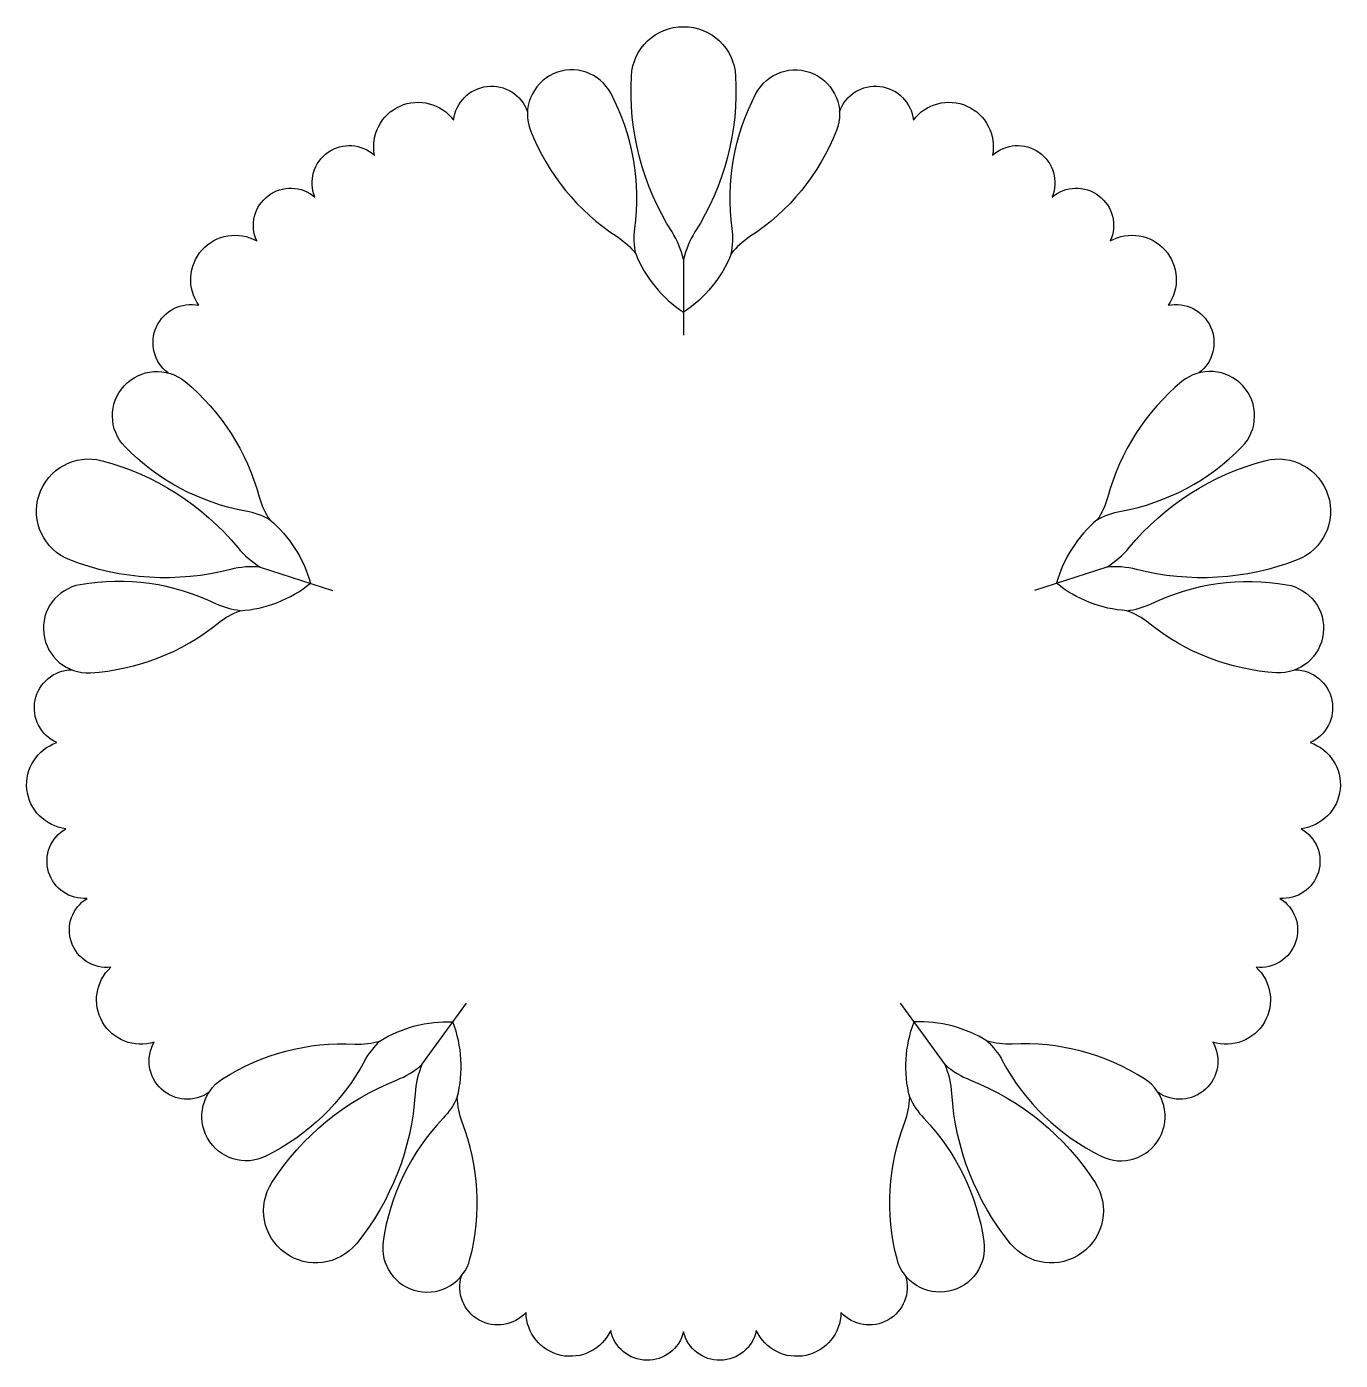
# Model space of a CAD drawing. Header units: feet. Extents: x -0.485 to 0.485, y -0.484 to 0.5.
import ezdxf

# ---------------------------------------------------------------- set-up
doc = ezdxf.new("R2010")
doc.units = ezdxf.units.FT
doc.header["$MEASUREMENT"] = 0

msp = doc.modelspace()

# ---------------------------------------------------------------- linework, layer by layer
for p, q in [((0, 0.32831), (0, 0.2724)), ((-0.31224, 0.10145), (-0.25907, 0.08418)), ((0.31224, 0.10145), (0.25907, 0.08418)), ((-0.19297, -0.26561), (-0.16011, -0.22038)), ((0.19297, -0.26561), (0.16011, -0.22038))]:
    msp.add_line(p, q)
for points in [[(0, 0.5, -0.398032), (0.03846, 0.46361, -0.156535), (0.00848, 0.34856, 0.084831), (0, 0.32831, 0.084831), (-0.00848, 0.34856, -0.156535), (-0.03846, 0.46361, -0.398032)], [(-0.09607, 0.46515, 0.398032), (-0.11291, 0.42341, 0.156535), (-0.049, 0.34512, -0.084831), (-0.03528, 0.33247, -0.084831), (-0.0359, 0.35113, 0.156535), (-0.05346, 0.45065, 0.398032)], [(0.09607, 0.46515, -0.398032), (0.11291, 0.42341, -0.156535), (0.049, 0.34512, 0.084831), (0.03528, 0.33247, 0.084831), (0.0359, 0.35113, -0.156535), (0.05346, 0.45065, -0.398032)], [(-0.4127, 0.2351, -0.398032), (-0.3678, 0.23822, -0.156535), (-0.31309, 0.15325, 0.084831), (-0.3053, 0.13629, 0.084831), (-0.32285, 0.14265, -0.156535), (-0.41207, 0.1901, -0.398032)], [(0.4127, 0.2351, 0.398032), (0.3678, 0.23822, 0.156535), (0.31309, 0.15325, -0.084831), (0.3053, 0.13629, -0.084831), (0.32285, 0.14265, 0.156535), (0.41207, 0.1901, 0.398032)], [(-0.47553, 0.15451, -0.398032), (-0.42904, 0.17985, -0.156535), (-0.32888, 0.11577, 0.084831), (-0.31224, 0.10145, 0.084831), (-0.33412, 0.09965, -0.156535), (-0.45281, 0.10668, -0.398032)], [(0.47553, 0.15451, -0.398032), (0.45281, 0.10668, -0.156535), (0.33412, 0.09965, 0.084831), (0.31224, 0.10145, 0.084831), (0.32888, 0.11577, -0.156535), (0.42904, 0.17985, -0.398032)], [(-0.47207, 0.05237, 0.398032), (-0.43758, 0.02346, 0.156535), (-0.34337, 0.06005, -0.084831), (-0.3271, 0.06919, -0.084831), (-0.34503, 0.07436, 0.156535), (-0.44511, 0.08841, 0.398032)], [(0.47207, 0.05237, -0.398032), (0.43758, 0.02346, -0.156535), (0.34337, 0.06005, 0.084831), (0.3271, 0.06919, 0.084831), (0.34503, 0.07436, -0.156535), (0.44511, 0.08841, -0.398032)], [(-0.35113, -0.31985, -0.398032), (-0.34022, -0.27618, -0.156535), (-0.2425, -0.25041, 0.084831), (-0.22396, -0.24824, 0.084831), (-0.23543, -0.26296, -0.156535), (-0.30814, -0.33316, -0.398032)], [(0.35113, -0.31985, 0.398032), (0.34022, -0.27618, 0.156535), (0.2425, -0.25041, -0.084831), (0.22396, -0.24824, -0.084831), (0.23543, -0.26296, 0.156535), (0.30814, -0.33316, 0.398032)], [(-0.29389, -0.40451, -0.398032), (-0.30362, -0.35246, -0.156535), (-0.21174, -0.27701, 0.084831), (-0.19297, -0.26561, 0.084831), (-0.19802, -0.28698, -0.156535), (-0.24139, -0.39768, -0.398032)], [(0.29389, -0.40451, -0.398032), (0.24139, -0.39768, -0.156535), (0.19802, -0.28698, 0.084831), (0.19297, -0.26561, 0.084831), (0.21174, -0.27701, -0.156535), (0.30362, -0.35246, -0.398032)], [(-0.19569, -0.43278, 0.398032), (-0.15753, -0.40891, 0.156535), (-0.16322, -0.30801, -0.084831), (-0.16688, -0.28971, -0.084831), (-0.17734, -0.30517, 0.156535), (-0.22163, -0.39601, 0.398032)], [(0.19569, -0.43278, -0.398032), (0.15753, -0.40891, -0.156535), (0.16322, -0.30801, 0.084831), (0.16688, -0.28971, 0.084831), (0.17734, -0.30517, -0.156535), (0.22163, -0.39601, -0.398032)]]:
    msp.add_lwpolyline(points, format="xyb", close=True)
for points in [[(-0.38029, 0.24461, -0.8), (-0.35756, 0.29448, -0.8), (-0.31487, 0.34197, -0.8), (-0.27195, 0.37431, -0.8), (-0.22794, 0.40513, -0.8), (-0.16958, 0.43106, -0.8), (-0.11512, 0.43727, -0.8)], [(0.11512, 0.43727, -0.8), (0.16958, 0.43106, -0.8), (0.22794, 0.40513, -0.8), (0.27195, 0.37431, -0.8), (0.31487, 0.34197, -0.8), (0.35756, 0.29448, -0.8), (0.38029, 0.24461, -0.8)], [(-0.03528, 0.33247, 0.153936), (0, 0.28942, 0.030974)], [(0.03528, 0.33247, -0.153936), (0, 0.28942, -0.030974)], [(-0.3053, 0.13629, -0.153936), (-0.27525, 0.08943, -0.030974)], [(0.3053, 0.13629, 0.153936), (0.27525, 0.08943, 0.030974)], [(-0.3271, 0.06919, 0.153936), (-0.27525, 0.08943, 0.030974)], [(0.3271, 0.06919, -0.153936), (0.27525, 0.08943, -0.030974)], [(-0.35015, -0.28609, -0.8), (-0.39056, -0.24906, -0.8), (-0.42254, -0.19378, -0.8), (-0.44003, -0.14297, -0.8), (-0.45574, -0.09159, -0.8), (-0.46237, -0.02807, -0.8), (-0.45144, 0.02564, -0.8)], [(0.45144, 0.02564, -0.8), (0.46237, -0.02807, -0.8), (0.45574, -0.09159, -0.8), (0.44003, -0.14297, -0.8), (0.42254, -0.19378, -0.8), (0.39056, -0.24906, -0.8), (0.35015, -0.28609, -0.8)], [(-0.22396, -0.24824, -0.153936), (-0.17012, -0.23414, -0.030974)], [(-0.16688, -0.28971, 0.153936), (-0.17012, -0.23414, 0.030974)], [(0.16688, -0.28971, -0.153936), (0.17012, -0.23414, -0.030974)], [(0.22396, -0.24824, 0.153936), (0.17012, -0.23414, 0.030974)], [(0.16389, -0.42142, -0.8), (0.11618, -0.44841, -0.8), (0.05373, -0.46174, -0.8), (0, -0.46267, -0.8), (-0.05373, -0.46174, -0.8), (-0.11618, -0.44841, -0.8), (-0.16389, -0.42142, -0.8)]]:
    msp.add_lwpolyline(points, format="xyb")

doc.saveas('drawing.dxf')
